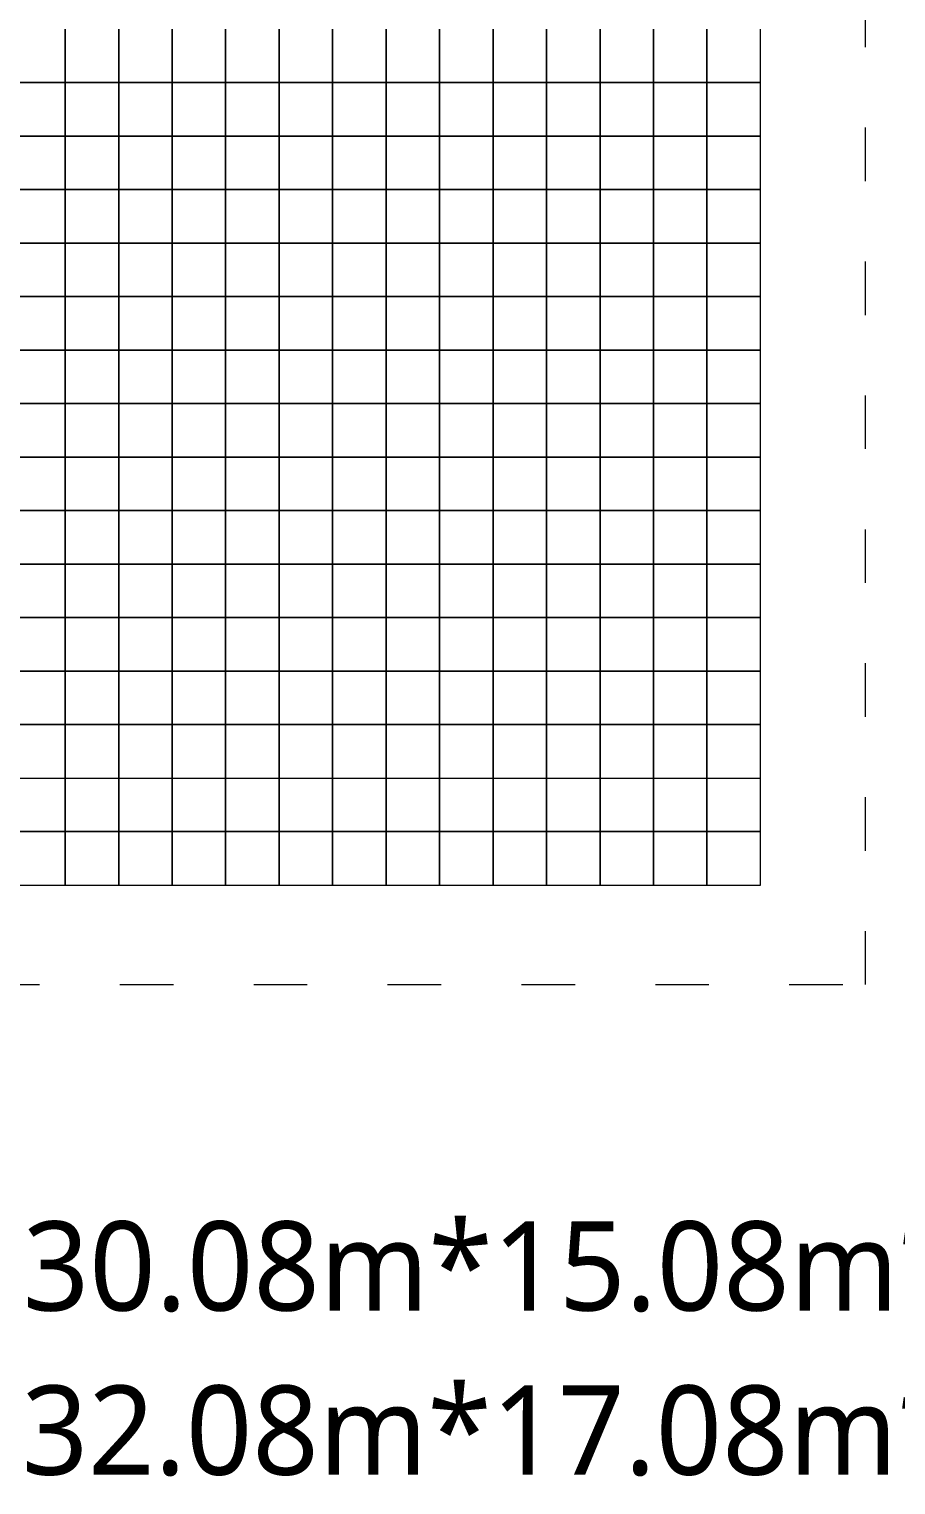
# Model space of a CAD drawing. Header units: millimetres. Extents: x 6388 to 10588, y 8 to 2978.
# Drawn here: x 10105.7 to 10300, y 2122.7 to 2448.8 of the extents above; entities that cross this region are included whole.
import ezdxf

# ---------------------------------------------------------------- set-up
doc = ezdxf.new("R2010")
doc.units = ezdxf.units.MM
doc.linetypes.add('ACAD_ISO03W100', pattern=[30, 12, -18])
doc.styles.add('微軟正黑體-20', font='Microsoft JhengHei.ttf', dxfattribs={"height": 20})

msp = doc.modelspace()

# ---------------------------------------------------------------- linework, layer by layer
at = {"linetype": 'ACAD_ISO03W100', "lineweight": 5}
for p, q in [((10293.2, 2234.74), (10293.2, 2639.71)), ((9526.08, 2234.74), (10293.2, 2234.74))]:
    msp.add_line(p, q, dxfattribs=at)
at = {"lineweight": 5}
for p, q in [((10113.81, 2448.81), (10113.81, 2436.82)), ((10113.81, 2436.82), (10113.81, 2448.81)), ((10125.8, 2448.81), (10125.8, 2436.82)), ((10125.8, 2436.82), (10125.8, 2448.81)), ((10137.79, 2448.81), (10137.79, 2436.82)), ((10137.79, 2436.82), (10137.79, 2448.81)), ((10149.77, 2448.81), (10149.77, 2436.82)), ((10149.77, 2436.82), (10149.77, 2448.81)), ((10161.76, 2448.81), (10161.76, 2436.82)), ((10161.76, 2436.82), (10161.76, 2448.81)), ((10173.74, 2448.81), (10173.74, 2436.82)), ((10173.74, 2436.82), (10173.74, 2448.81)), ((10185.73, 2448.81), (10185.73, 2436.82)), ((10185.73, 2436.82), (10185.73, 2448.81)), ((10197.72, 2448.81), (10197.72, 2436.82)), ((10197.72, 2436.82), (10197.72, 2448.81)), ((10209.7, 2448.81), (10209.7, 2436.82)), ((10209.7, 2436.82), (10209.7, 2448.81)), ((10221.69, 2448.81), (10221.69, 2436.82)), ((10221.69, 2436.82), (10221.69, 2448.81)), ((10233.68, 2448.81), (10233.68, 2436.82)), ((10233.68, 2436.82), (10233.68, 2448.81)), ((10245.66, 2448.81), (10245.66, 2436.82)), ((10245.66, 2436.82), (10245.66, 2448.81)), ((10257.65, 2448.81), (10257.65, 2436.82)), ((10257.65, 2436.82), (10257.65, 2448.81)), ((10269.63, 2436.82), (10269.63, 2448.81)), ((10113.81, 2436.82), (10101.83, 2436.82)), ((10101.83, 2436.82), (10113.81, 2436.82)), ((10125.8, 2436.82), (10113.81, 2436.82)), ((10113.81, 2436.82), (10113.81, 2424.84)), ((10113.81, 2424.84), (10113.81, 2436.82)), ((10113.81, 2436.82), (10125.8, 2436.82)), ((10137.79, 2436.82), (10125.8, 2436.82)), ((10125.8, 2436.82), (10125.8, 2424.84)), ((10125.8, 2424.84), (10125.8, 2436.82)), ((10125.8, 2436.82), (10137.79, 2436.82)), ((10149.77, 2436.82), (10137.79, 2436.82)), ((10137.79, 2436.82), (10137.79, 2424.84)), ((10137.79, 2424.84), (10137.79, 2436.82)), ((10137.79, 2436.82), (10149.77, 2436.82)), ((10161.76, 2436.82), (10149.77, 2436.82)), ((10149.77, 2436.82), (10149.77, 2424.84)), ((10149.77, 2424.84), (10149.77, 2436.82)), ((10149.77, 2436.82), (10161.76, 2436.82)), ((10173.74, 2436.82), (10161.76, 2436.82)), ((10161.76, 2436.82), (10161.76, 2424.84)), ((10161.76, 2424.84), (10161.76, 2436.82)), ((10161.76, 2436.82), (10173.74, 2436.82)), ((10185.73, 2436.82), (10173.74, 2436.82)), ((10173.74, 2436.82), (10173.74, 2424.84)), ((10173.74, 2424.84), (10173.74, 2436.82)), ((10173.74, 2436.82), (10185.73, 2436.82)), ((10197.72, 2436.82), (10185.73, 2436.82)), ((10185.73, 2436.82), (10185.73, 2424.84)), ((10185.73, 2424.84), (10185.73, 2436.82)), ((10185.73, 2436.82), (10197.72, 2436.82)), ((10209.7, 2436.82), (10197.72, 2436.82)), ((10197.72, 2436.82), (10197.72, 2424.84)), ((10197.72, 2424.84), (10197.72, 2436.82)), ((10197.72, 2436.82), (10209.7, 2436.82)), ((10221.69, 2436.82), (10209.7, 2436.82)), ((10209.7, 2436.82), (10209.7, 2424.84)), ((10209.7, 2424.84), (10209.7, 2436.82)), ((10209.7, 2436.82), (10221.69, 2436.82)), ((10233.68, 2436.82), (10221.69, 2436.82)), ((10221.69, 2436.82), (10221.69, 2424.84)), ((10221.69, 2424.84), (10221.69, 2436.82)), ((10221.69, 2436.82), (10233.68, 2436.82)), ((10245.66, 2436.82), (10233.68, 2436.82)), ((10233.68, 2436.82), (10233.68, 2424.84)), ((10233.68, 2424.84), (10233.68, 2436.82)), ((10233.68, 2436.82), (10245.66, 2436.82)), ((10257.65, 2436.82), (10245.66, 2436.82)), ((10245.66, 2436.82), (10245.66, 2424.84)), ((10245.66, 2424.84), (10245.66, 2436.82)), ((10245.66, 2436.82), (10257.65, 2436.82)), ((10269.63, 2436.82), (10257.65, 2436.82)), ((10257.65, 2436.82), (10257.65, 2424.84)), ((10257.65, 2424.84), (10257.65, 2436.82)), ((10257.65, 2436.82), (10269.63, 2436.82)), ((10269.63, 2424.84), (10269.63, 2436.82)), ((10113.81, 2424.84), (10101.83, 2424.84)), ((10101.83, 2424.84), (10113.81, 2424.84)), ((10125.8, 2424.84), (10113.81, 2424.84)), ((10113.81, 2424.84), (10113.81, 2412.85)), ((10113.81, 2412.85), (10113.81, 2424.84)), ((10113.81, 2424.84), (10125.8, 2424.84)), ((10137.79, 2424.84), (10125.8, 2424.84)), ((10125.8, 2424.84), (10125.8, 2412.85)), ((10125.8, 2412.85), (10125.8, 2424.84)), ((10125.8, 2424.84), (10137.79, 2424.84)), ((10149.77, 2424.84), (10137.79, 2424.84)), ((10137.79, 2424.84), (10137.79, 2412.85)), ((10137.79, 2412.85), (10137.79, 2424.84)), ((10137.79, 2424.84), (10149.77, 2424.84)), ((10161.76, 2424.84), (10149.77, 2424.84)), ((10149.77, 2424.84), (10149.77, 2412.85)), ((10149.77, 2412.85), (10149.77, 2424.84)), ((10149.77, 2424.84), (10161.76, 2424.84)), ((10173.74, 2424.84), (10161.76, 2424.84)), ((10161.76, 2424.84), (10161.76, 2412.85)), ((10161.76, 2412.85), (10161.76, 2424.84)), ((10161.76, 2424.84), (10173.74, 2424.84)), ((10185.73, 2424.84), (10173.74, 2424.84)), ((10173.74, 2424.84), (10173.74, 2412.85)), ((10173.74, 2412.85), (10173.74, 2424.84)), ((10173.74, 2424.84), (10185.73, 2424.84)), ((10197.72, 2424.84), (10185.73, 2424.84)), ((10185.73, 2424.84), (10185.73, 2412.85)), ((10185.73, 2412.85), (10185.73, 2424.84)), ((10185.73, 2424.84), (10197.72, 2424.84)), ((10209.7, 2424.84), (10197.72, 2424.84)), ((10197.72, 2424.84), (10197.72, 2412.85)), ((10197.72, 2412.85), (10197.72, 2424.84)), ((10197.72, 2424.84), (10209.7, 2424.84)), ((10221.69, 2424.84), (10209.7, 2424.84)), ((10209.7, 2424.84), (10209.7, 2412.85)), ((10209.7, 2412.85), (10209.7, 2424.84)), ((10209.7, 2424.84), (10221.69, 2424.84)), ((10233.68, 2424.84), (10221.69, 2424.84)), ((10221.69, 2424.84), (10221.69, 2412.85)), ((10221.69, 2412.85), (10221.69, 2424.84)), ((10221.69, 2424.84), (10233.68, 2424.84)), ((10245.66, 2424.84), (10233.68, 2424.84)), ((10233.68, 2424.84), (10233.68, 2412.85)), ((10233.68, 2412.85), (10233.68, 2424.84)), ((10233.68, 2424.84), (10245.66, 2424.84)), ((10257.65, 2424.84), (10245.66, 2424.84)), ((10245.66, 2424.84), (10245.66, 2412.85)), ((10245.66, 2412.85), (10245.66, 2424.84)), ((10245.66, 2424.84), (10257.65, 2424.84)), ((10269.63, 2424.84), (10257.65, 2424.84)), ((10257.65, 2424.84), (10257.65, 2412.85)), ((10257.65, 2412.85), (10257.65, 2424.84)), ((10257.65, 2424.84), (10269.63, 2424.84)), ((10269.63, 2412.85), (10269.63, 2424.84)), ((10113.81, 2412.85), (10101.83, 2412.85)), ((10101.83, 2412.85), (10113.81, 2412.85)), ((10125.8, 2412.85), (10113.81, 2412.85)), ((10113.81, 2412.85), (10113.81, 2400.86)), ((10113.81, 2400.86), (10113.81, 2412.85)), ((10113.81, 2412.85), (10125.8, 2412.85)), ((10137.79, 2412.85), (10125.8, 2412.85)), ((10125.8, 2412.85), (10125.8, 2400.86)), ((10125.8, 2400.86), (10125.8, 2412.85)), ((10125.8, 2412.85), (10137.79, 2412.85)), ((10149.77, 2412.85), (10137.79, 2412.85)), ((10137.79, 2412.85), (10137.79, 2400.86)), ((10137.79, 2400.86), (10137.79, 2412.85)), ((10137.79, 2412.85), (10149.77, 2412.85)), ((10161.76, 2412.85), (10149.77, 2412.85)), ((10149.77, 2412.85), (10149.77, 2400.86)), ((10149.77, 2400.86), (10149.77, 2412.85)), ((10149.77, 2412.85), (10161.76, 2412.85)), ((10173.74, 2412.85), (10161.76, 2412.85)), ((10161.76, 2412.85), (10161.76, 2400.86)), ((10161.76, 2400.86), (10161.76, 2412.85)), ((10161.76, 2412.85), (10173.74, 2412.85)), ((10185.73, 2412.85), (10173.74, 2412.85)), ((10173.74, 2412.85), (10173.74, 2400.86)), ((10173.74, 2400.86), (10173.74, 2412.85)), ((10173.74, 2412.85), (10185.73, 2412.85)), ((10197.72, 2412.85), (10185.73, 2412.85)), ((10185.73, 2412.85), (10185.73, 2400.86)), ((10185.73, 2400.86), (10185.73, 2412.85)), ((10185.73, 2412.85), (10197.72, 2412.85)), ((10209.7, 2412.85), (10197.72, 2412.85)), ((10197.72, 2412.85), (10197.72, 2400.86)), ((10197.72, 2400.86), (10197.72, 2412.85)), ((10197.72, 2412.85), (10209.7, 2412.85)), ((10221.69, 2412.85), (10209.7, 2412.85)), ((10209.7, 2412.85), (10209.7, 2400.86)), ((10209.7, 2400.86), (10209.7, 2412.85)), ((10209.7, 2412.85), (10221.69, 2412.85)), ((10233.68, 2412.85), (10221.69, 2412.85)), ((10221.69, 2412.85), (10221.69, 2400.86)), ((10221.69, 2400.86), (10221.69, 2412.85)), ((10221.69, 2412.85), (10233.68, 2412.85)), ((10245.66, 2412.85), (10233.68, 2412.85)), ((10233.68, 2412.85), (10233.68, 2400.86)), ((10233.68, 2400.86), (10233.68, 2412.85)), ((10233.68, 2412.85), (10245.66, 2412.85)), ((10257.65, 2412.85), (10245.66, 2412.85)), ((10245.66, 2412.85), (10245.66, 2400.86)), ((10245.66, 2400.86), (10245.66, 2412.85)), ((10245.66, 2412.85), (10257.65, 2412.85)), ((10269.63, 2412.85), (10257.65, 2412.85)), ((10257.65, 2412.85), (10257.65, 2400.86)), ((10257.65, 2400.86), (10257.65, 2412.85)), ((10257.65, 2412.85), (10269.63, 2412.85)), ((10269.63, 2400.86), (10269.63, 2412.85)), ((10113.81, 2400.86), (10101.83, 2400.86)), ((10101.83, 2400.86), (10113.81, 2400.86)), ((10125.8, 2400.86), (10113.81, 2400.86)), ((10113.81, 2400.86), (10113.81, 2388.88)), ((10113.81, 2388.88), (10113.81, 2400.86)), ((10113.81, 2400.86), (10125.8, 2400.86)), ((10137.79, 2400.86), (10125.8, 2400.86)), ((10125.8, 2400.86), (10125.8, 2388.88)), ((10125.8, 2388.88), (10125.8, 2400.86)), ((10125.8, 2400.86), (10137.79, 2400.86)), ((10149.77, 2400.86), (10137.79, 2400.86)), ((10137.79, 2400.86), (10137.79, 2388.88)), ((10137.79, 2388.88), (10137.79, 2400.86)), ((10137.79, 2400.86), (10149.77, 2400.86)), ((10161.76, 2400.86), (10149.77, 2400.86)), ((10149.77, 2400.86), (10149.77, 2388.88)), ((10149.77, 2388.88), (10149.77, 2400.86)), ((10149.77, 2400.86), (10161.76, 2400.86)), ((10173.74, 2400.86), (10161.76, 2400.86)), ((10161.76, 2400.86), (10161.76, 2388.88)), ((10161.76, 2388.88), (10161.76, 2400.86)), ((10161.76, 2400.86), (10173.74, 2400.86)), ((10185.73, 2400.86), (10173.74, 2400.86)), ((10173.74, 2400.86), (10173.74, 2388.88)), ((10173.74, 2388.88), (10173.74, 2400.86)), ((10173.74, 2400.86), (10185.73, 2400.86)), ((10197.72, 2400.86), (10185.73, 2400.86)), ((10185.73, 2400.86), (10185.73, 2388.88)), ((10185.73, 2388.88), (10185.73, 2400.86)), ((10185.73, 2400.86), (10197.72, 2400.86)), ((10209.7, 2400.86), (10197.72, 2400.86)), ((10197.72, 2400.86), (10197.72, 2388.88)), ((10197.72, 2388.88), (10197.72, 2400.86)), ((10197.72, 2400.86), (10209.7, 2400.86)), ((10221.69, 2400.86), (10209.7, 2400.86)), ((10209.7, 2400.86), (10209.7, 2388.88)), ((10209.7, 2388.88), (10209.7, 2400.86)), ((10209.7, 2400.86), (10221.69, 2400.86)), ((10233.68, 2400.86), (10221.69, 2400.86)), ((10221.69, 2400.86), (10221.69, 2388.88)), ((10221.69, 2388.88), (10221.69, 2400.86)), ((10221.69, 2400.86), (10233.68, 2400.86)), ((10245.66, 2400.86), (10233.68, 2400.86)), ((10233.68, 2400.86), (10233.68, 2388.88)), ((10233.68, 2388.88), (10233.68, 2400.86)), ((10233.68, 2400.86), (10245.66, 2400.86)), ((10257.65, 2400.86), (10245.66, 2400.86)), ((10245.66, 2400.86), (10245.66, 2388.88)), ((10245.66, 2388.88), (10245.66, 2400.86)), ((10245.66, 2400.86), (10257.65, 2400.86)), ((10269.63, 2400.86), (10257.65, 2400.86)), ((10257.65, 2400.86), (10257.65, 2388.88)), ((10257.65, 2388.88), (10257.65, 2400.86)), ((10257.65, 2400.86), (10269.63, 2400.86)), ((10269.63, 2388.88), (10269.63, 2400.86)), ((10113.81, 2388.88), (10101.83, 2388.88)), ((10101.83, 2388.88), (10113.81, 2388.88)), ((10125.8, 2388.88), (10113.81, 2388.88)), ((10113.81, 2388.88), (10113.81, 2376.89)), ((10113.81, 2376.89), (10113.81, 2388.88)), ((10113.81, 2388.88), (10125.8, 2388.88)), ((10137.79, 2388.88), (10125.8, 2388.88)), ((10125.8, 2388.88), (10125.8, 2376.89)), ((10125.8, 2376.89), (10125.8, 2388.88)), ((10125.8, 2388.88), (10137.79, 2388.88)), ((10149.77, 2388.88), (10137.79, 2388.88)), ((10137.79, 2388.88), (10137.79, 2376.89)), ((10137.79, 2376.89), (10137.79, 2388.88)), ((10137.79, 2388.88), (10149.77, 2388.88)), ((10161.76, 2388.88), (10149.77, 2388.88)), ((10149.77, 2388.88), (10149.77, 2376.89)), ((10149.77, 2376.89), (10149.77, 2388.88)), ((10149.77, 2388.88), (10161.76, 2388.88)), ((10173.74, 2388.88), (10161.76, 2388.88)), ((10161.76, 2388.88), (10161.76, 2376.89)), ((10161.76, 2376.89), (10161.76, 2388.88)), ((10161.76, 2388.88), (10173.74, 2388.88)), ((10185.73, 2388.88), (10173.74, 2388.88)), ((10173.74, 2388.88), (10173.74, 2376.89)), ((10173.74, 2376.89), (10173.74, 2388.88)), ((10173.74, 2388.88), (10185.73, 2388.88)), ((10197.72, 2388.88), (10185.73, 2388.88)), ((10185.73, 2388.88), (10185.73, 2376.89)), ((10185.73, 2376.89), (10185.73, 2388.88)), ((10185.73, 2388.88), (10197.72, 2388.88)), ((10209.7, 2388.88), (10197.72, 2388.88)), ((10197.72, 2388.88), (10197.72, 2376.89)), ((10197.72, 2376.89), (10197.72, 2388.88)), ((10197.72, 2388.88), (10209.7, 2388.88)), ((10221.69, 2388.88), (10209.7, 2388.88)), ((10209.7, 2388.88), (10209.7, 2376.89)), ((10209.7, 2376.89), (10209.7, 2388.88)), ((10209.7, 2388.88), (10221.69, 2388.88)), ((10233.68, 2388.88), (10221.69, 2388.88)), ((10221.69, 2388.88), (10221.69, 2376.89)), ((10221.69, 2376.89), (10221.69, 2388.88)), ((10221.69, 2388.88), (10233.68, 2388.88)), ((10245.66, 2388.88), (10233.68, 2388.88)), ((10233.68, 2388.88), (10233.68, 2376.89)), ((10233.68, 2376.89), (10233.68, 2388.88)), ((10233.68, 2388.88), (10245.66, 2388.88)), ((10257.65, 2388.88), (10245.66, 2388.88)), ((10245.66, 2388.88), (10245.66, 2376.89)), ((10245.66, 2376.89), (10245.66, 2388.88)), ((10245.66, 2388.88), (10257.65, 2388.88)), ((10269.63, 2388.88), (10257.65, 2388.88)), ((10257.65, 2388.88), (10257.65, 2376.89)), ((10257.65, 2376.89), (10257.65, 2388.88)), ((10257.65, 2388.88), (10269.63, 2388.88)), ((10269.63, 2376.89), (10269.63, 2388.88)), ((10113.81, 2376.89), (10101.83, 2376.89)), ((10101.83, 2376.89), (10113.81, 2376.89)), ((10125.8, 2376.89), (10113.81, 2376.89)), ((10113.81, 2376.89), (10113.81, 2364.91)), ((10113.81, 2364.91), (10113.81, 2376.89)), ((10113.81, 2376.89), (10125.8, 2376.89)), ((10137.79, 2376.89), (10125.8, 2376.89)), ((10125.8, 2376.89), (10125.8, 2364.91)), ((10125.8, 2364.91), (10125.8, 2376.89)), ((10125.8, 2376.89), (10137.79, 2376.89)), ((10149.77, 2376.89), (10137.79, 2376.89)), ((10137.79, 2376.89), (10137.79, 2364.91)), ((10137.79, 2364.91), (10137.79, 2376.89)), ((10137.79, 2376.89), (10149.77, 2376.89)), ((10161.76, 2376.89), (10149.77, 2376.89)), ((10149.77, 2376.89), (10149.77, 2364.91)), ((10149.77, 2364.91), (10149.77, 2376.89)), ((10149.77, 2376.89), (10161.76, 2376.89)), ((10173.74, 2376.89), (10161.76, 2376.89)), ((10161.76, 2376.89), (10161.76, 2364.91)), ((10161.76, 2364.91), (10161.76, 2376.89)), ((10161.76, 2376.89), (10173.74, 2376.89)), ((10185.73, 2376.89), (10173.74, 2376.89)), ((10173.74, 2376.89), (10173.74, 2364.91)), ((10173.74, 2364.91), (10173.74, 2376.89)), ((10173.74, 2376.89), (10185.73, 2376.89)), ((10197.72, 2376.89), (10185.73, 2376.89)), ((10185.73, 2376.89), (10185.73, 2364.91)), ((10185.73, 2364.91), (10185.73, 2376.89)), ((10185.73, 2376.89), (10197.72, 2376.89)), ((10209.7, 2376.89), (10197.72, 2376.89)), ((10197.72, 2376.89), (10197.72, 2364.91)), ((10197.72, 2364.91), (10197.72, 2376.89)), ((10197.72, 2376.89), (10209.7, 2376.89)), ((10221.69, 2376.89), (10209.7, 2376.89)), ((10209.7, 2376.89), (10209.7, 2364.91)), ((10209.7, 2364.91), (10209.7, 2376.89)), ((10209.7, 2376.89), (10221.69, 2376.89)), ((10233.68, 2376.89), (10221.69, 2376.89)), ((10221.69, 2376.89), (10221.69, 2364.91)), ((10221.69, 2364.91), (10221.69, 2376.89)), ((10221.69, 2376.89), (10233.68, 2376.89)), ((10245.66, 2376.89), (10233.68, 2376.89)), ((10233.68, 2376.89), (10233.68, 2364.91)), ((10233.68, 2364.91), (10233.68, 2376.89)), ((10233.68, 2376.89), (10245.66, 2376.89)), ((10257.65, 2376.89), (10245.66, 2376.89)), ((10245.66, 2376.89), (10245.66, 2364.91)), ((10245.66, 2364.91), (10245.66, 2376.89)), ((10245.66, 2376.89), (10257.65, 2376.89)), ((10269.63, 2376.89), (10257.65, 2376.89)), ((10257.65, 2376.89), (10257.65, 2364.91)), ((10257.65, 2364.91), (10257.65, 2376.89)), ((10257.65, 2376.89), (10269.63, 2376.89)), ((10269.63, 2364.91), (10269.63, 2376.89)), ((10113.81, 2364.91), (10101.83, 2364.91)), ((10101.83, 2364.91), (10113.81, 2364.91)), ((10125.8, 2364.91), (10113.81, 2364.91)), ((10113.81, 2364.91), (10113.81, 2352.92)), ((10113.81, 2352.92), (10113.81, 2364.91)), ((10113.81, 2364.91), (10125.8, 2364.91)), ((10137.79, 2364.91), (10125.8, 2364.91)), ((10125.8, 2364.91), (10125.8, 2352.92)), ((10125.8, 2352.92), (10125.8, 2364.91)), ((10125.8, 2364.91), (10137.79, 2364.91)), ((10149.77, 2364.91), (10137.79, 2364.91)), ((10137.79, 2364.91), (10137.79, 2352.92)), ((10137.79, 2352.92), (10137.79, 2364.91)), ((10137.79, 2364.91), (10149.77, 2364.91)), ((10161.76, 2364.91), (10149.77, 2364.91)), ((10149.77, 2364.91), (10149.77, 2352.92)), ((10149.77, 2352.92), (10149.77, 2364.91)), ((10149.77, 2364.91), (10161.76, 2364.91)), ((10173.74, 2364.91), (10161.76, 2364.91)), ((10161.76, 2364.91), (10161.76, 2352.92)), ((10161.76, 2352.92), (10161.76, 2364.91)), ((10161.76, 2364.91), (10173.74, 2364.91)), ((10185.73, 2364.91), (10173.74, 2364.91)), ((10173.74, 2364.91), (10173.74, 2352.92)), ((10173.74, 2352.92), (10173.74, 2364.91)), ((10173.74, 2364.91), (10185.73, 2364.91)), ((10197.72, 2364.91), (10185.73, 2364.91)), ((10185.73, 2364.91), (10185.73, 2352.92)), ((10185.73, 2352.92), (10185.73, 2364.91)), ((10185.73, 2364.91), (10197.72, 2364.91)), ((10209.7, 2364.91), (10197.72, 2364.91)), ((10197.72, 2364.91), (10197.72, 2352.92)), ((10197.72, 2352.92), (10197.72, 2364.91)), ((10197.72, 2364.91), (10209.7, 2364.91)), ((10221.69, 2364.91), (10209.7, 2364.91)), ((10209.7, 2364.91), (10209.7, 2352.92)), ((10209.7, 2352.92), (10209.7, 2364.91)), ((10209.7, 2364.91), (10221.69, 2364.91)), ((10233.68, 2364.91), (10221.69, 2364.91)), ((10221.69, 2364.91), (10221.69, 2352.92)), ((10221.69, 2352.92), (10221.69, 2364.91)), ((10221.69, 2364.91), (10233.68, 2364.91)), ((10245.66, 2364.91), (10233.68, 2364.91)), ((10233.68, 2364.91), (10233.68, 2352.92)), ((10233.68, 2352.92), (10233.68, 2364.91)), ((10233.68, 2364.91), (10245.66, 2364.91)), ((10257.65, 2364.91), (10245.66, 2364.91)), ((10245.66, 2364.91), (10245.66, 2352.92)), ((10245.66, 2352.92), (10245.66, 2364.91)), ((10245.66, 2364.91), (10257.65, 2364.91)), ((10269.63, 2364.91), (10257.65, 2364.91)), ((10257.65, 2364.91), (10257.65, 2352.92)), ((10257.65, 2352.92), (10257.65, 2364.91)), ((10257.65, 2364.91), (10269.63, 2364.91)), ((10269.63, 2352.92), (10269.63, 2364.91)), ((10113.81, 2352.92), (10101.83, 2352.92)), ((10101.83, 2352.92), (10113.81, 2352.92)), ((10125.8, 2352.92), (10113.81, 2352.92)), ((10113.81, 2352.92), (10113.81, 2340.93)), ((10113.81, 2340.93), (10113.81, 2352.92)), ((10113.81, 2352.92), (10125.8, 2352.92)), ((10137.79, 2352.92), (10125.8, 2352.92)), ((10125.8, 2352.92), (10125.8, 2340.93)), ((10125.8, 2340.93), (10125.8, 2352.92)), ((10125.8, 2352.92), (10137.79, 2352.92)), ((10149.77, 2352.92), (10137.79, 2352.92)), ((10137.79, 2352.92), (10137.79, 2340.93)), ((10137.79, 2340.93), (10137.79, 2352.92)), ((10137.79, 2352.92), (10149.77, 2352.92)), ((10161.76, 2352.92), (10149.77, 2352.92)), ((10149.77, 2352.92), (10149.77, 2340.93)), ((10149.77, 2340.93), (10149.77, 2352.92)), ((10149.77, 2352.92), (10161.76, 2352.92)), ((10173.74, 2352.92), (10161.76, 2352.92)), ((10161.76, 2352.92), (10161.76, 2340.93)), ((10161.76, 2340.93), (10161.76, 2352.92)), ((10161.76, 2352.92), (10173.74, 2352.92)), ((10185.73, 2352.92), (10173.74, 2352.92)), ((10173.74, 2352.92), (10173.74, 2340.93)), ((10173.74, 2340.93), (10173.74, 2352.92)), ((10173.74, 2352.92), (10185.73, 2352.92)), ((10197.72, 2352.92), (10185.73, 2352.92)), ((10185.73, 2352.92), (10185.73, 2340.93)), ((10185.73, 2340.93), (10185.73, 2352.92)), ((10185.73, 2352.92), (10197.72, 2352.92)), ((10209.7, 2352.92), (10197.72, 2352.92)), ((10197.72, 2352.92), (10197.72, 2340.93)), ((10197.72, 2340.93), (10197.72, 2352.92)), ((10197.72, 2352.92), (10209.7, 2352.92)), ((10221.69, 2352.92), (10209.7, 2352.92)), ((10209.7, 2352.92), (10209.7, 2340.93)), ((10209.7, 2340.93), (10209.7, 2352.92)), ((10209.7, 2352.92), (10221.69, 2352.92)), ((10233.68, 2352.92), (10221.69, 2352.92)), ((10221.69, 2352.92), (10221.69, 2340.93)), ((10221.69, 2340.93), (10221.69, 2352.92)), ((10221.69, 2352.92), (10233.68, 2352.92)), ((10245.66, 2352.92), (10233.68, 2352.92)), ((10233.68, 2352.92), (10233.68, 2340.93)), ((10233.68, 2340.93), (10233.68, 2352.92)), ((10233.68, 2352.92), (10245.66, 2352.92)), ((10257.65, 2352.92), (10245.66, 2352.92)), ((10245.66, 2352.92), (10245.66, 2340.93)), ((10245.66, 2340.93), (10245.66, 2352.92)), ((10245.66, 2352.92), (10257.65, 2352.92)), ((10269.63, 2352.92), (10257.65, 2352.92)), ((10257.65, 2352.92), (10257.65, 2340.93)), ((10257.65, 2340.93), (10257.65, 2352.92)), ((10257.65, 2352.92), (10269.63, 2352.92)), ((10269.63, 2340.93), (10269.63, 2352.92)), ((10113.81, 2340.93), (10101.83, 2340.93)), ((10101.83, 2340.93), (10113.81, 2340.93)), ((10125.8, 2340.93), (10113.81, 2340.93)), ((10113.81, 2340.93), (10113.81, 2328.95)), ((10113.81, 2328.95), (10113.81, 2340.93)), ((10113.81, 2340.93), (10125.8, 2340.93)), ((10137.79, 2340.93), (10125.8, 2340.93)), ((10125.8, 2340.93), (10125.8, 2328.95)), ((10125.8, 2328.95), (10125.8, 2340.93)), ((10125.8, 2340.93), (10137.79, 2340.93)), ((10149.77, 2340.93), (10137.79, 2340.93)), ((10137.79, 2340.93), (10137.79, 2328.95)), ((10137.79, 2328.95), (10137.79, 2340.93)), ((10137.79, 2340.93), (10149.77, 2340.93)), ((10161.76, 2340.93), (10149.77, 2340.93)), ((10149.77, 2340.93), (10149.77, 2328.95)), ((10149.77, 2328.95), (10149.77, 2340.93)), ((10149.77, 2340.93), (10161.76, 2340.93)), ((10173.74, 2340.93), (10161.76, 2340.93)), ((10161.76, 2340.93), (10161.76, 2328.95)), ((10161.76, 2328.95), (10161.76, 2340.93)), ((10161.76, 2340.93), (10173.74, 2340.93)), ((10185.73, 2340.93), (10173.74, 2340.93)), ((10173.74, 2340.93), (10173.74, 2328.95)), ((10173.74, 2328.95), (10173.74, 2340.93)), ((10173.74, 2340.93), (10185.73, 2340.93)), ((10197.72, 2340.93), (10185.73, 2340.93)), ((10185.73, 2340.93), (10185.73, 2328.95)), ((10185.73, 2328.95), (10185.73, 2340.93)), ((10185.73, 2340.93), (10197.72, 2340.93)), ((10209.7, 2340.93), (10197.72, 2340.93)), ((10197.72, 2340.93), (10197.72, 2328.95)), ((10197.72, 2328.95), (10197.72, 2340.93)), ((10197.72, 2340.93), (10209.7, 2340.93)), ((10221.69, 2340.93), (10209.7, 2340.93)), ((10209.7, 2340.93), (10209.7, 2328.95)), ((10209.7, 2328.95), (10209.7, 2340.93)), ((10209.7, 2340.93), (10221.69, 2340.93)), ((10233.68, 2340.93), (10221.69, 2340.93)), ((10221.69, 2340.93), (10221.69, 2328.95)), ((10221.69, 2328.95), (10221.69, 2340.93)), ((10221.69, 2340.93), (10233.68, 2340.93)), ((10245.66, 2340.93), (10233.68, 2340.93)), ((10233.68, 2340.93), (10233.68, 2328.95)), ((10233.68, 2328.95), (10233.68, 2340.93)), ((10233.68, 2340.93), (10245.66, 2340.93)), ((10257.65, 2340.93), (10245.66, 2340.93)), ((10245.66, 2340.93), (10245.66, 2328.95)), ((10245.66, 2328.95), (10245.66, 2340.93)), ((10245.66, 2340.93), (10257.65, 2340.93)), ((10269.63, 2340.93), (10257.65, 2340.93)), ((10257.65, 2340.93), (10257.65, 2328.95)), ((10257.65, 2328.95), (10257.65, 2340.93)), ((10257.65, 2340.93), (10269.63, 2340.93)), ((10269.63, 2328.95), (10269.63, 2340.93)), ((10113.81, 2328.95), (10101.83, 2328.95)), ((10101.83, 2328.95), (10113.81, 2328.95)), ((10125.8, 2328.95), (10113.81, 2328.95)), ((10113.81, 2328.95), (10113.81, 2316.96)), ((10113.81, 2316.96), (10113.81, 2328.95)), ((10113.81, 2328.95), (10125.8, 2328.95)), ((10137.79, 2328.95), (10125.8, 2328.95)), ((10125.8, 2328.95), (10125.8, 2316.96)), ((10125.8, 2316.96), (10125.8, 2328.95)), ((10125.8, 2328.95), (10137.79, 2328.95)), ((10149.77, 2328.95), (10137.79, 2328.95)), ((10137.79, 2328.95), (10137.79, 2316.96)), ((10137.79, 2316.96), (10137.79, 2328.95)), ((10137.79, 2328.95), (10149.77, 2328.95)), ((10161.76, 2328.95), (10149.77, 2328.95)), ((10149.77, 2328.95), (10149.77, 2316.96)), ((10149.77, 2316.96), (10149.77, 2328.95)), ((10149.77, 2328.95), (10161.76, 2328.95)), ((10173.74, 2328.95), (10161.76, 2328.95)), ((10161.76, 2328.95), (10161.76, 2316.96)), ((10161.76, 2316.96), (10161.76, 2328.95)), ((10161.76, 2328.95), (10173.74, 2328.95)), ((10185.73, 2328.95), (10173.74, 2328.95)), ((10173.74, 2328.95), (10173.74, 2316.96)), ((10173.74, 2316.96), (10173.74, 2328.95)), ((10173.74, 2328.95), (10185.73, 2328.95)), ((10197.72, 2328.95), (10185.73, 2328.95)), ((10185.73, 2328.95), (10185.73, 2316.96)), ((10185.73, 2316.96), (10185.73, 2328.95)), ((10185.73, 2328.95), (10197.72, 2328.95)), ((10209.7, 2328.95), (10197.72, 2328.95)), ((10197.72, 2328.95), (10197.72, 2316.96)), ((10197.72, 2316.96), (10197.72, 2328.95)), ((10197.72, 2328.95), (10209.7, 2328.95)), ((10221.69, 2328.95), (10209.7, 2328.95)), ((10209.7, 2328.95), (10209.7, 2316.96)), ((10209.7, 2316.96), (10209.7, 2328.95)), ((10209.7, 2328.95), (10221.69, 2328.95)), ((10233.68, 2328.95), (10221.69, 2328.95)), ((10221.69, 2328.95), (10221.69, 2316.96)), ((10221.69, 2316.96), (10221.69, 2328.95)), ((10221.69, 2328.95), (10233.68, 2328.95)), ((10245.66, 2328.95), (10233.68, 2328.95)), ((10233.68, 2328.95), (10233.68, 2316.96)), ((10233.68, 2316.96), (10233.68, 2328.95)), ((10233.68, 2328.95), (10245.66, 2328.95)), ((10257.65, 2328.95), (10245.66, 2328.95)), ((10245.66, 2328.95), (10245.66, 2316.96)), ((10245.66, 2316.96), (10245.66, 2328.95)), ((10245.66, 2328.95), (10257.65, 2328.95)), ((10269.63, 2328.95), (10257.65, 2328.95)), ((10257.65, 2328.95), (10257.65, 2316.96)), ((10257.65, 2316.96), (10257.65, 2328.95)), ((10257.65, 2328.95), (10269.63, 2328.95)), ((10269.63, 2316.96), (10269.63, 2328.95)), ((10113.81, 2316.96), (10101.83, 2316.96)), ((10101.83, 2316.96), (10113.81, 2316.96)), ((10125.8, 2316.96), (10113.81, 2316.96)), ((10113.81, 2316.96), (10113.81, 2304.97)), ((10113.81, 2304.97), (10113.81, 2316.96)), ((10113.81, 2316.96), (10125.8, 2316.96)), ((10137.79, 2316.96), (10125.8, 2316.96)), ((10125.8, 2316.96), (10125.8, 2304.97)), ((10125.8, 2304.97), (10125.8, 2316.96)), ((10125.8, 2316.96), (10137.79, 2316.96)), ((10149.77, 2316.96), (10137.79, 2316.96)), ((10137.79, 2316.96), (10137.79, 2304.97)), ((10137.79, 2304.97), (10137.79, 2316.96)), ((10137.79, 2316.96), (10149.77, 2316.96)), ((10161.76, 2316.96), (10149.77, 2316.96)), ((10149.77, 2316.96), (10149.77, 2304.97)), ((10149.77, 2304.97), (10149.77, 2316.96)), ((10149.77, 2316.96), (10161.76, 2316.96)), ((10173.74, 2316.96), (10161.76, 2316.96)), ((10161.76, 2316.96), (10161.76, 2304.97)), ((10161.76, 2304.97), (10161.76, 2316.96)), ((10161.76, 2316.96), (10173.74, 2316.96)), ((10185.73, 2316.96), (10173.74, 2316.96)), ((10173.74, 2316.96), (10173.74, 2304.97)), ((10173.74, 2304.97), (10173.74, 2316.96)), ((10173.74, 2316.96), (10185.73, 2316.96)), ((10197.72, 2316.96), (10185.73, 2316.96)), ((10185.73, 2316.96), (10185.73, 2304.97)), ((10185.73, 2304.97), (10185.73, 2316.96)), ((10185.73, 2316.96), (10197.72, 2316.96)), ((10209.7, 2316.96), (10197.72, 2316.96)), ((10197.72, 2316.96), (10197.72, 2304.97)), ((10197.72, 2304.97), (10197.72, 2316.96)), ((10197.72, 2316.96), (10209.7, 2316.96)), ((10221.69, 2316.96), (10209.7, 2316.96)), ((10209.7, 2316.96), (10209.7, 2304.97)), ((10209.7, 2304.97), (10209.7, 2316.96)), ((10209.7, 2316.96), (10221.69, 2316.96)), ((10233.68, 2316.96), (10221.69, 2316.96)), ((10221.69, 2316.96), (10221.69, 2304.97)), ((10221.69, 2304.97), (10221.69, 2316.96)), ((10221.69, 2316.96), (10233.68, 2316.96)), ((10245.66, 2316.96), (10233.68, 2316.96)), ((10233.68, 2316.96), (10233.68, 2304.97)), ((10233.68, 2304.97), (10233.68, 2316.96)), ((10233.68, 2316.96), (10245.66, 2316.96)), ((10257.65, 2316.96), (10245.66, 2316.96)), ((10245.66, 2316.96), (10245.66, 2304.97)), ((10245.66, 2304.97), (10245.66, 2316.96)), ((10245.66, 2316.96), (10257.65, 2316.96)), ((10269.63, 2316.96), (10257.65, 2316.96)), ((10257.65, 2316.96), (10257.65, 2304.97)), ((10257.65, 2304.97), (10257.65, 2316.96)), ((10257.65, 2316.96), (10269.63, 2316.96)), ((10269.63, 2304.97), (10269.63, 2316.96)), ((10113.81, 2304.97), (10101.83, 2304.97)), ((10101.83, 2304.97), (10113.81, 2304.97)), ((10125.8, 2304.97), (10113.81, 2304.97)), ((10113.81, 2304.97), (10113.81, 2292.99)), ((10113.81, 2292.99), (10113.81, 2304.97)), ((10113.81, 2304.97), (10125.8, 2304.97)), ((10137.79, 2304.97), (10125.8, 2304.97)), ((10125.8, 2304.97), (10125.8, 2292.99)), ((10125.8, 2292.99), (10125.8, 2304.97)), ((10125.8, 2304.97), (10137.79, 2304.97)), ((10149.77, 2304.97), (10137.79, 2304.97)), ((10137.79, 2304.97), (10137.79, 2292.99)), ((10137.79, 2292.99), (10137.79, 2304.97)), ((10137.79, 2304.97), (10149.77, 2304.97)), ((10161.76, 2304.97), (10149.77, 2304.97)), ((10149.77, 2304.97), (10149.77, 2292.99)), ((10149.77, 2292.99), (10149.77, 2304.97)), ((10149.77, 2304.97), (10161.76, 2304.97)), ((10173.74, 2304.97), (10161.76, 2304.97)), ((10161.76, 2304.97), (10161.76, 2292.99)), ((10161.76, 2292.99), (10161.76, 2304.97)), ((10161.76, 2304.97), (10173.74, 2304.97)), ((10185.73, 2304.97), (10173.74, 2304.97)), ((10173.74, 2304.97), (10173.74, 2292.99)), ((10173.74, 2292.99), (10173.74, 2304.97)), ((10173.74, 2304.97), (10185.73, 2304.97)), ((10197.72, 2304.97), (10185.73, 2304.97)), ((10185.73, 2304.97), (10185.73, 2292.99)), ((10185.73, 2292.99), (10185.73, 2304.97)), ((10185.73, 2304.97), (10197.72, 2304.97)), ((10209.7, 2304.97), (10197.72, 2304.97)), ((10197.72, 2304.97), (10197.72, 2292.99)), ((10197.72, 2292.99), (10197.72, 2304.97)), ((10197.72, 2304.97), (10209.7, 2304.97)), ((10221.69, 2304.97), (10209.7, 2304.97)), ((10209.7, 2304.97), (10209.7, 2292.99)), ((10209.7, 2292.99), (10209.7, 2304.97)), ((10209.7, 2304.97), (10221.69, 2304.97)), ((10233.68, 2304.97), (10221.69, 2304.97)), ((10221.69, 2304.97), (10221.69, 2292.99)), ((10221.69, 2292.99), (10221.69, 2304.97)), ((10221.69, 2304.97), (10233.68, 2304.97)), ((10245.66, 2304.97), (10233.68, 2304.97)), ((10233.68, 2304.97), (10233.68, 2292.99)), ((10233.68, 2292.99), (10233.68, 2304.97)), ((10233.68, 2304.97), (10245.66, 2304.97)), ((10257.65, 2304.97), (10245.66, 2304.97)), ((10245.66, 2304.97), (10245.66, 2292.99)), ((10245.66, 2292.99), (10245.66, 2304.97)), ((10245.66, 2304.97), (10257.65, 2304.97)), ((10269.63, 2304.97), (10257.65, 2304.97)), ((10257.65, 2304.97), (10257.65, 2292.99)), ((10257.65, 2292.99), (10257.65, 2304.97)), ((10257.65, 2304.97), (10269.63, 2304.97)), ((10269.63, 2292.99), (10269.63, 2304.97)), ((10113.81, 2292.99), (10101.83, 2292.99)), ((10101.83, 2292.99), (10113.81, 2292.99)), ((10125.8, 2292.99), (10113.81, 2292.99)), ((10113.81, 2292.99), (10113.81, 2281)), ((10113.81, 2281), (10113.81, 2292.99)), ((10113.81, 2292.99), (10125.8, 2292.99)), ((10137.79, 2292.99), (10125.8, 2292.99)), ((10125.8, 2292.99), (10125.8, 2281)), ((10125.8, 2281), (10125.8, 2292.99)), ((10125.8, 2292.99), (10137.79, 2292.99)), ((10149.77, 2292.99), (10137.79, 2292.99)), ((10137.79, 2292.99), (10137.79, 2281)), ((10137.79, 2281), (10137.79, 2292.99)), ((10137.79, 2292.99), (10149.77, 2292.99)), ((10161.76, 2292.99), (10149.77, 2292.99)), ((10149.77, 2292.99), (10149.77, 2281)), ((10149.77, 2281), (10149.77, 2292.99)), ((10149.77, 2292.99), (10161.76, 2292.99)), ((10173.74, 2292.99), (10161.76, 2292.99)), ((10161.76, 2292.99), (10161.76, 2281)), ((10161.76, 2281), (10161.76, 2292.99)), ((10161.76, 2292.99), (10173.74, 2292.99)), ((10185.73, 2292.99), (10173.74, 2292.99)), ((10173.74, 2292.99), (10173.74, 2281)), ((10173.74, 2281), (10173.74, 2292.99)), ((10173.74, 2292.99), (10185.73, 2292.99)), ((10197.72, 2292.99), (10185.73, 2292.99)), ((10185.73, 2292.99), (10185.73, 2281)), ((10185.73, 2281), (10185.73, 2292.99)), ((10185.73, 2292.99), (10197.72, 2292.99)), ((10209.7, 2292.99), (10197.72, 2292.99)), ((10197.72, 2292.99), (10197.72, 2281)), ((10197.72, 2281), (10197.72, 2292.99)), ((10197.72, 2292.99), (10209.7, 2292.99)), ((10221.69, 2292.99), (10209.7, 2292.99)), ((10209.7, 2292.99), (10209.7, 2281)), ((10209.7, 2281), (10209.7, 2292.99)), ((10209.7, 2292.99), (10221.69, 2292.99)), ((10233.68, 2292.99), (10221.69, 2292.99)), ((10221.69, 2292.99), (10221.69, 2281)), ((10221.69, 2281), (10221.69, 2292.99)), ((10221.69, 2292.99), (10233.68, 2292.99)), ((10245.66, 2292.99), (10233.68, 2292.99)), ((10233.68, 2292.99), (10233.68, 2281)), ((10233.68, 2281), (10233.68, 2292.99)), ((10233.68, 2292.99), (10245.66, 2292.99)), ((10257.65, 2292.99), (10245.66, 2292.99)), ((10245.66, 2292.99), (10245.66, 2281)), ((10245.66, 2281), (10245.66, 2292.99)), ((10245.66, 2292.99), (10257.65, 2292.99)), ((10269.63, 2292.99), (10257.65, 2292.99)), ((10257.65, 2292.99), (10257.65, 2281)), ((10257.65, 2281), (10257.65, 2292.99)), ((10257.65, 2292.99), (10269.63, 2292.99)), ((10269.63, 2281), (10269.63, 2292.99)), ((10101.83, 2281), (10113.81, 2281)), ((10113.81, 2281), (10125.8, 2281)), ((10113.81, 2281), (10113.81, 2269.02)), ((10113.81, 2269.02), (10113.81, 2281)), ((10125.8, 2281), (10137.79, 2281)), ((10125.8, 2281), (10125.8, 2269.02)), ((10125.8, 2269.02), (10125.8, 2281)), ((10137.79, 2281), (10149.77, 2281)), ((10137.79, 2281), (10137.79, 2269.02)), ((10137.79, 2269.02), (10137.79, 2281)), ((10149.77, 2281), (10161.76, 2281)), ((10149.77, 2281), (10149.77, 2269.02)), ((10149.77, 2269.02), (10149.77, 2281)), ((10161.76, 2281), (10173.74, 2281)), ((10161.76, 2281), (10161.76, 2269.02)), ((10161.76, 2269.02), (10161.76, 2281)), ((10173.74, 2281), (10185.73, 2281)), ((10173.74, 2281), (10173.74, 2269.02)), ((10173.74, 2269.02), (10173.74, 2281)), ((10185.73, 2281), (10197.72, 2281)), ((10185.73, 2281), (10185.73, 2269.02)), ((10185.73, 2269.02), (10185.73, 2281)), ((10197.72, 2281), (10209.7, 2281)), ((10197.72, 2281), (10197.72, 2269.02)), ((10197.72, 2269.02), (10197.72, 2281)), ((10209.7, 2281), (10221.69, 2281)), ((10209.7, 2281), (10209.7, 2269.02)), ((10209.7, 2269.02), (10209.7, 2281)), ((10221.69, 2281), (10233.68, 2281)), ((10221.69, 2281), (10221.69, 2269.02)), ((10221.69, 2269.02), (10221.69, 2281)), ((10233.68, 2281), (10245.66, 2281)), ((10233.68, 2281), (10233.68, 2269.02)), ((10233.68, 2269.02), (10233.68, 2281)), ((10245.66, 2281), (10257.65, 2281)), ((10245.66, 2281), (10245.66, 2269.02)), ((10245.66, 2269.02), (10245.66, 2281)), ((10257.65, 2281), (10269.63, 2281)), ((10257.65, 2281), (10257.65, 2269.02)), ((10257.65, 2269.02), (10257.65, 2281)), ((10269.63, 2269.02), (10269.63, 2281)), ((10113.81, 2269.02), (10101.83, 2269.02)), ((10101.83, 2269.02), (10113.81, 2269.02)), ((10125.8, 2269.02), (10113.81, 2269.02)), ((10113.81, 2269.02), (10113.81, 2257.03)), ((10113.81, 2257.03), (10113.81, 2269.02)), ((10113.81, 2269.02), (10125.8, 2269.02)), ((10137.79, 2269.02), (10125.8, 2269.02)), ((10125.8, 2269.02), (10125.8, 2257.03)), ((10125.8, 2257.03), (10125.8, 2269.02)), ((10125.8, 2269.02), (10137.79, 2269.02)), ((10149.77, 2269.02), (10137.79, 2269.02)), ((10137.79, 2269.02), (10137.79, 2257.03)), ((10137.79, 2257.03), (10137.79, 2269.02)), ((10137.79, 2269.02), (10149.77, 2269.02)), ((10161.76, 2269.02), (10149.77, 2269.02)), ((10149.77, 2269.02), (10149.77, 2257.03)), ((10149.77, 2257.03), (10149.77, 2269.02)), ((10149.77, 2269.02), (10161.76, 2269.02)), ((10173.74, 2269.02), (10161.76, 2269.02)), ((10161.76, 2269.02), (10161.76, 2257.03)), ((10161.76, 2257.03), (10161.76, 2269.02)), ((10161.76, 2269.02), (10173.74, 2269.02)), ((10185.73, 2269.02), (10173.74, 2269.02)), ((10173.74, 2269.02), (10173.74, 2257.03)), ((10173.74, 2257.03), (10173.74, 2269.02)), ((10173.74, 2269.02), (10185.73, 2269.02)), ((10197.72, 2269.02), (10185.73, 2269.02)), ((10185.73, 2269.02), (10185.73, 2257.03)), ((10185.73, 2257.03), (10185.73, 2269.02)), ((10185.73, 2269.02), (10197.72, 2269.02)), ((10209.7, 2269.02), (10197.72, 2269.02)), ((10197.72, 2269.02), (10197.72, 2257.03)), ((10197.72, 2257.03), (10197.72, 2269.02)), ((10197.72, 2269.02), (10209.7, 2269.02)), ((10221.69, 2269.02), (10209.7, 2269.02)), ((10209.7, 2269.02), (10209.7, 2257.03)), ((10209.7, 2257.03), (10209.7, 2269.02)), ((10209.7, 2269.02), (10221.69, 2269.02)), ((10233.68, 2269.02), (10221.69, 2269.02)), ((10221.69, 2269.02), (10221.69, 2257.03)), ((10221.69, 2257.03), (10221.69, 2269.02)), ((10221.69, 2269.02), (10233.68, 2269.02)), ((10245.66, 2269.02), (10233.68, 2269.02)), ((10233.68, 2269.02), (10233.68, 2257.03)), ((10233.68, 2257.03), (10233.68, 2269.02)), ((10233.68, 2269.02), (10245.66, 2269.02)), ((10257.65, 2269.02), (10245.66, 2269.02)), ((10245.66, 2269.02), (10245.66, 2257.03)), ((10245.66, 2257.03), (10245.66, 2269.02)), ((10245.66, 2269.02), (10257.65, 2269.02)), ((10269.63, 2269.02), (10257.65, 2269.02)), ((10257.65, 2269.02), (10257.65, 2257.03)), ((10257.65, 2257.03), (10257.65, 2269.02)), ((10257.65, 2269.02), (10269.63, 2269.02)), ((10269.63, 2257.03), (10269.63, 2269.02)), ((10101.83, 2257.03), (10113.81, 2257.03)), ((10113.81, 2257.03), (10125.8, 2257.03)), ((10125.8, 2257.03), (10137.79, 2257.03)), ((10137.79, 2257.03), (10149.77, 2257.03)), ((10149.77, 2257.03), (10161.76, 2257.03)), ((10161.76, 2257.03), (10173.74, 2257.03)), ((10173.74, 2257.03), (10185.73, 2257.03)), ((10185.73, 2257.03), (10197.72, 2257.03)), ((10197.72, 2257.03), (10209.7, 2257.03)), ((10209.7, 2257.03), (10221.69, 2257.03)), ((10221.69, 2257.03), (10233.68, 2257.03)), ((10233.68, 2257.03), (10245.66, 2257.03)), ((10245.66, 2257.03), (10257.65, 2257.03)), ((10257.65, 2257.03), (10269.63, 2257.03))]:
    msp.add_line(p, q, dxfattribs=at)

# ---------------------------------------------------------------- texts
at = {"lineweight": 5, "style": '微軟正黑體-20'}
for s, p in [('槽體使用空間:30.08m*15.08m*1.5m', (9933.65, 2161.71)), ('實際開挖空間:32.08m*17.08m*1.6m', (9933.41, 2124.93))]:
    msp.add_text(s, height=20, dxfattribs=at).set_placement(p)

doc.saveas('drawing.dxf')
